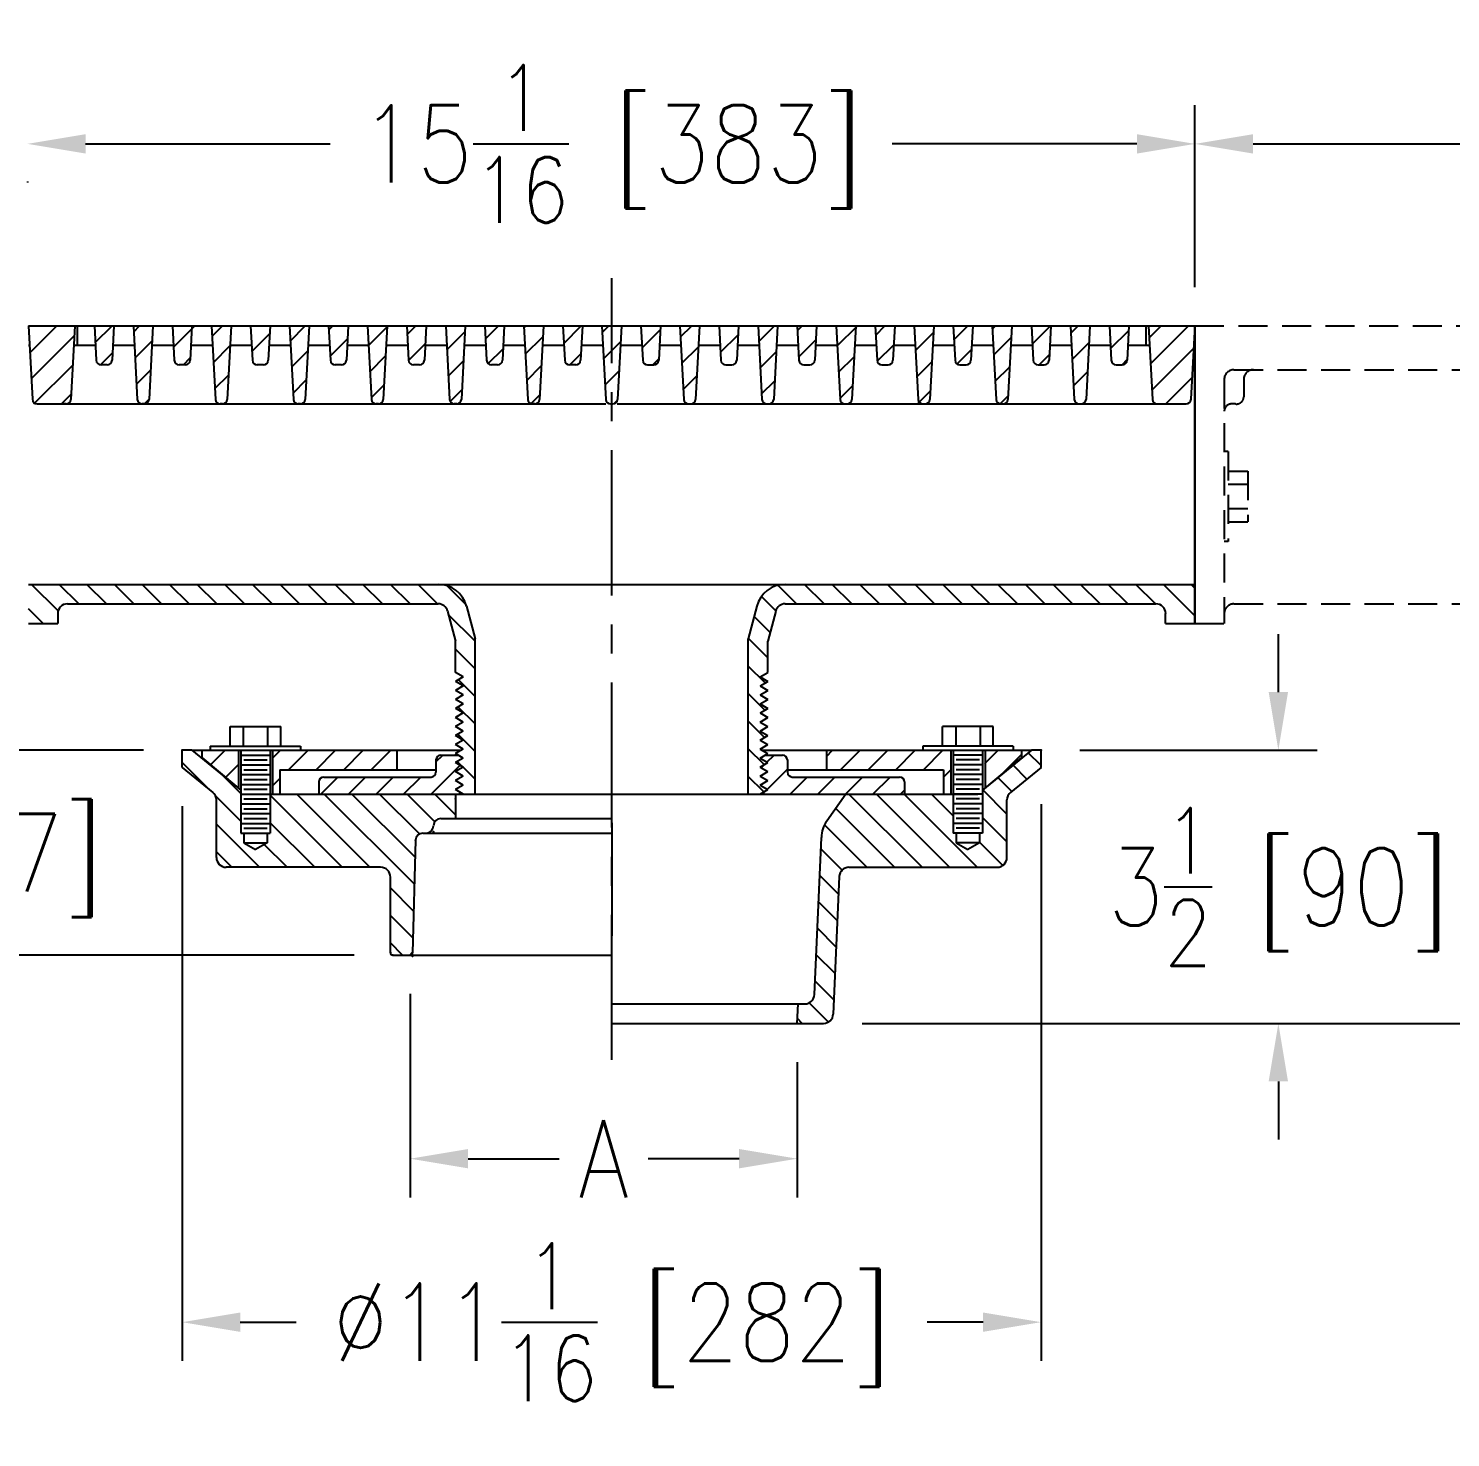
# Model space of a CAD drawing. Extents: x -44.2 to 7.2, y 15.9 to 48.
# Drawn here: x -28.49 to -10.13, y 15.86 to 34.06 of the extents above; entities that cross this region are included whole.
import ezdxf

# ---------------------------------------------------------------- set-up
doc = ezdxf.new("R2010")
doc.units = 0
doc.header["$LTSCALE"] = 1.5
doc.header["$MEASUREMENT"] = 0
doc.linetypes.add('CENTER', pattern=[2, 1.25, -0.25, 0.25, -0.25])
doc.linetypes.add('HIDDEN', pattern=[0.375, 0.25, -0.125])
doc.layers.get('0').update_dxf_attribs({"linetype": 'CONTINUOUS'})
doc.layers.get('DEFPOINTS').update_dxf_attribs({"linetype": 'CONTINUOUS'})
doc.layers.add('DIM', color=2, linetype='CONTINUOUS')
doc.layers.add('OBJECTS', color=3, linetype='CONTINUOUS')
doc.styles.add('ROMANS', font='ROMANS.shx', dxfattribs={"width": 0.85})
doc.dimstyles.new('ROMANS', dxfattribs={"dimtxt": 0.8, "dimasz": 0.8125, "dimexe": 0.625, "dimexo": 0.3125, "dimgap": 0.25, "dimtad": 0, "dimtih": 1, "dimtoh": 1, "dimdec": 4, "dimzin": 0, "dimtxsty": 'ROMANS', "dimcen": 0.0625, "dimclrd": 256, "dimclre": 256, "dimclrt": 256, "dimazin": 3, "dimtfac": 1, "dimtdec": 0, "dimtix": 1, "dimtofl": 0, "dimtmove": 0, "dimatfit": 3, "dimtolj": 1, "dimtzin": 0})

# ---------------------------------------------------------------- blocks, each defined once
blk = doc.blocks.new('*D15')
at = {"layer": 'DEFPOINTS', "color": 0}
for p in [(2.081, 30.223), (-18.224, 21.21), (4.81, 21.21)]:
    blk.add_point(p, dxfattribs=at)
at = {"layer": 'DIM'}
for p, q in [((2.581, 30.223), (5.31, 30.223)), ((4.81, 29.473), (4.81, 26.466)), ((4.81, 21.96), (4.81, 24.966)), ((-17.724, 21.21), (5.31, 21.21))]:
    blk.add_line(p, q, dxfattribs=at)
for points in [[(4.685, 29.473), (4.935, 29.473), (4.81, 30.223)], [(4.685, 21.96), (4.935, 21.96), (4.81, 21.21)]]:
    blk.add_solid(points, dxfattribs=at)
at = {"layer": 'DIM', "insert": (4.81, 25.716), "char_height": 1, "attachment_point": 5, "style": 'ROMANS'}
blk.add_mtext('\\A1;E', dxfattribs=at)
blk = doc.blocks.new('*X0')
at = {"color": 0}
for p, q in [((9.694, 9.751), (9.355, 10.09)), ((9.959, 9.84), (9.709, 10.09)), ((10.313, 9.84), (10.063, 10.09)), ((10.666, 9.84), (10.416, 10.09)), ((11.02, 9.84), (10.77, 10.09)), ((11.373, 9.84), (11.123, 10.09)), ((11.727, 9.84), (11.477, 10.09)), ((12.08, 9.84), (11.83, 10.09)), ((12.434, 9.84), (12.184, 10.09)), ((12.787, 9.84), (12.537, 10.09)), ((13.141, 9.84), (12.891, 10.09)), ((13.494, 9.84), (13.244, 10.09)), ((13.848, 9.84), (13.598, 10.09)), ((14.202, 9.84), (13.952, 10.09)), ((14.555, 9.84), (14.305, 10.09)), ((14.919, 9.829), (14.677, 10.072)), ((19.151, 9.84), (18.913, 10.078)), ((19.505, 9.84), (19.255, 10.09)), ((19.858, 9.84), (19.608, 10.09)), ((20.212, 9.84), (19.962, 10.09)), ((20.566, 9.84), (20.316, 10.09)), ((20.919, 9.84), (20.669, 10.09)), ((21.273, 9.84), (21.023, 10.09)), ((21.626, 9.84), (21.376, 10.09)), ((21.98, 9.84), (21.73, 10.09)), ((22.333, 9.84), (22.083, 10.09)), ((22.687, 9.84), (22.437, 10.09)), ((23.04, 9.84), (22.79, 10.09)), ((23.394, 9.84), (23.144, 10.09)), ((23.748, 9.84), (23.498, 10.09)), ((24.254, 9.687), (23.851, 10.09)), ((24.254, 10.041), (24.205, 10.09)), ((18.886, 9.752), (18.702, 9.935)), ((9.502, 9.59), (9.314, 9.778)), ((15.034, 9.361), (14.695, 9.7)), ((18.813, 9.471), (18.608, 9.676)), ((18.784, 9.147), (18.535, 9.396)), ((15.034, 9.008), (14.784, 9.258)), ((18.751, 8.827), (18.534, 9.043)), ((15.034, 8.654), (14.821, 8.867)), ((18.746, 8.478), (18.534, 8.69)), ((15.034, 8.301), (14.816, 8.518)), ((18.741, 8.129), (18.534, 8.336)), ((15.034, 7.947), (14.812, 8.169)), ((18.737, 7.78), (18.534, 7.983)), ((14.871, 7.756), (14.807, 7.82)), ((15.034, 7.593), (14.88, 7.747)), ((18.732, 7.431), (18.534, 7.629)), ((14.871, 7.403), (14.854, 7.42))]:
    blk.add_line(p, q, dxfattribs=at)
blk = doc.blocks.new('*X1')
at = {"color": 0}
for p, q in [((18.773, 7.813), (18.863, 7.903)), ((18.7, 7.74), (18.743, 7.783)), ((18.778, 7.464), (19.034, 7.72)), ((19.07, 7.403), (19.289, 7.621)), ((19.423, 7.403), (19.642, 7.621)), ((19.777, 7.403), (19.996, 7.621)), ((20.13, 7.403), (20.349, 7.621)), ((18.716, 7.403), (18.76, 7.447)), ((20.484, 7.403), (20.534, 7.452))]:
    blk.add_line(p, q, dxfattribs=at)
blk = doc.blocks.new('*D18')
at = {"layer": 'DEFPOINTS', "color": 0}
for p in [(-23.563, 22.093), (-18.565, 21.21), (-18.565, 19.462)]:
    blk.add_point(p, dxfattribs=at)
at = {"layer": 'DIM'}
for p, q in [((-23.563, 21.593), (-23.563, 18.962)), ((-18.565, 20.71), (-18.565, 18.962)), ((-22.813, 19.462), (-21.637, 19.462)), ((-19.315, 19.462), (-20.49, 19.462))]:
    blk.add_line(p, q, dxfattribs=at)
for points in [[(-22.813, 19.587), (-22.813, 19.337), (-23.563, 19.462)], [(-19.315, 19.587), (-19.315, 19.337), (-18.565, 19.462)]]:
    blk.add_solid(points, dxfattribs=at)
at = {"layer": 'DIM', "insert": (-21.064, 19.462), "char_height": 1, "attachment_point": 5, "style": 'ROMANS'}
blk.add_mtext('\\A1;A', dxfattribs=at)
blk = doc.blocks.new('*X4')
at = {"color": 0}
for p, q in [((19.862, 7.715), (19.612, 7.965)), ((20.216, 7.715), (19.966, 7.965)), ((20.569, 7.715), (20.319, 7.965)), ((20.923, 7.715), (20.673, 7.965)), ((21.128, 7.864), (21.026, 7.965)), ((21.128, 7.51), (21.034, 7.604))]:
    blk.add_line(p, q, dxfattribs=at)
blk = doc.blocks.new('*X5')
at = {"color": 0}
for p, q in [((21.921, 7.777), (21.733, 7.965)), ((21.728, 7.617), (21.565, 7.78))]:
    blk.add_line(p, q, dxfattribs=at)
blk = doc.blocks.new('*X2')
at = {"color": 0}
for p, q in [((14.534, 7.816), (14.62, 7.903)), ((14.474, 7.403), (14.843, 7.772)), ((13.059, 7.403), (13.278, 7.621)), ((13.413, 7.403), (13.632, 7.621)), ((13.766, 7.403), (13.985, 7.621)), ((14.12, 7.403), (14.339, 7.621)), ((14.827, 7.403), (14.848, 7.423))]:
    blk.add_line(p, q, dxfattribs=at)
blk = doc.blocks.new('*X3')
at = {"color": 0}
for p, q in [((11.775, 7.67), (11.534, 7.911)), ((12.003, 7.796), (11.834, 7.965)), ((12.791, 7.715), (12.541, 7.965)), ((13.145, 7.715), (12.895, 7.965)), ((13.498, 7.715), (13.248, 7.965)), ((13.852, 7.715), (13.602, 7.965)), ((14.034, 7.886), (13.955, 7.965)), ((12.534, 7.619), (12.44, 7.712))]:
    blk.add_line(p, q, dxfattribs=at)
blk = doc.blocks.new('*D9')
at = {"layer": 'DEFPOINTS', "color": 0}
for p in [(1.638, 32.573), (-13.427, 30.223), (1.638, 30.223)]:
    blk.add_point(p, dxfattribs=at)
at = {"layer": 'DIM'}
for p, q in [((-13.427, 30.723), (-13.427, 33.073)), ((1.638, 30.723), (1.638, 33.073)), ((-12.677, 32.573), (-9.522, 32.573)), ((0.888, 32.573), (-2.267, 32.573))]:
    blk.add_line(p, q, dxfattribs=at)
for points in [[(-12.677, 32.698), (-12.677, 32.448), (-13.427, 32.573)], [(0.888, 32.698), (0.888, 32.448), (1.638, 32.573)]]:
    blk.add_solid(points, dxfattribs=at)
at = {"layer": 'DIM', "insert": (-5.895, 32.573), "char_height": 1, "attachment_point": 5, "style": 'ROMANS'}
blk.add_mtext('\\A1;15{\\H0.850000x;\\S1/16;} [383]', dxfattribs=at)
blk = doc.blocks.new('*D10')
at = {"layer": 'DEFPOINTS', "color": 0}
for p in [(-28.503, 32.586), (-13.427, 32.573), (-13.427, 32.573)]:
    blk.add_point(p, dxfattribs=at)
at = {"layer": 'DIM'}
for p, q in [((-27.753, 32.573), (-24.593, 32.573)), ((-14.177, 32.573), (-17.337, 32.573)), ((-28.503, 32.086), (-28.503, 32.073))]:
    blk.add_line(p, q, dxfattribs=at)
for points in [[(-27.753, 32.698), (-27.753, 32.448), (-28.503, 32.573)], [(-14.177, 32.698), (-14.177, 32.448), (-13.427, 32.573)]]:
    blk.add_solid(points, dxfattribs=at)
at = {"layer": 'DIM', "insert": (-20.965, 32.573), "char_height": 1, "attachment_point": 5, "style": 'ROMANS'}
blk.add_mtext('\\A1;15{\\H0.850000x;\\S1/16;} [383]', dxfattribs=at)
blk = doc.blocks.new('*D12')
at = {"layer": 'DEFPOINTS', "color": 0}
for p in [(-15.414, 24.74), (-18.224, 21.21), (-12.35, 21.21)]:
    blk.add_point(p, dxfattribs=at)
at = {"layer": 'DIM'}
for p, q in [((-12.35, 25.49), (-12.35, 26.24)), ((-14.914, 24.74), (-11.85, 24.74)), ((-17.724, 21.21), (-11.85, 21.21)), ((-12.35, 20.46), (-12.35, 19.71))]:
    blk.add_line(p, q, dxfattribs=at)
for points in [[(-12.475, 25.49), (-12.225, 25.49), (-12.35, 24.74)], [(-12.475, 20.46), (-12.225, 20.46), (-12.35, 21.21)]]:
    blk.add_solid(points, dxfattribs=at)
at = {"layer": 'DIM', "insert": (-12.35, 22.975), "char_height": 1, "attachment_point": 5, "style": 'ROMANS'}
blk.add_mtext('\\A1;3{\\H0.850000x;\\S1/2;} [90]', dxfattribs=at)
blk = doc.blocks.new('*D13')
at = {"layer": 'DEFPOINTS', "color": 0}
for p in [(-29.734, 24.74), (-26.506, 24.74), (-23.785, 22.093)]:
    blk.add_point(p, dxfattribs=at)
at = {"layer": 'DIM'}
for p, q in [((-29.734, 25.49), (-29.734, 26.24)), ((-27.006, 24.74), (-30.234, 24.74)), ((-24.285, 22.093), (-30.234, 22.093)), ((-29.734, 21.343), (-29.734, 20.593))]:
    blk.add_line(p, q, dxfattribs=at)
for points in [[(-29.859, 25.49), (-29.609, 25.49), (-29.734, 24.74)], [(-29.859, 21.343), (-29.609, 21.343), (-29.734, 22.093)]]:
    blk.add_solid(points, dxfattribs=at)
at = {"layer": 'DIM', "insert": (-29.734, 23.416), "char_height": 1, "attachment_point": 5, "style": 'ROMANS'}
blk.add_mtext('\\A1;2{\\H0.850000x;\\S5/8;} [67]', dxfattribs=at)
blk = doc.blocks.new('*D17')
at = {"layer": 'DEFPOINTS', "color": 0}
for p in [(-26.506, 24.517), (-15.414, 24.541), (-15.414, 17.35)]:
    blk.add_point(p, dxfattribs=at)
at = {"layer": 'DIM'}
for p, q in [((-26.506, 24.017), (-26.506, 16.85)), ((-15.414, 24.041), (-15.414, 16.85)), ((-25.756, 17.35), (-25.033, 17.35)), ((-16.164, 17.35), (-16.887, 17.35))]:
    blk.add_line(p, q, dxfattribs=at)
for points in [[(-25.756, 17.475), (-25.756, 17.225), (-26.506, 17.35)], [(-16.164, 17.475), (-16.164, 17.225), (-15.414, 17.35)]]:
    blk.add_solid(points, dxfattribs=at)
at = {"layer": 'DIM', "insert": (-20.96, 17.35), "char_height": 1, "attachment_point": 5, "style": 'ROMANS'}
blk.add_mtext('\\A1;%%c11{\\H0.850000x;\\S1/16;} [282]', dxfattribs=at)

msp = doc.modelspace()

# ---------------------------------------------------------------- linework, layer by layer
at = {"layer": 'DIM', "linetype": 'BYBLOCK'}
msp.add_line((-15.11358, 21.2103), (-11.0437, 21.2103), dxfattribs=at)
at = {"layer": 'OBJECTS', "linetype": 'CENTER'}
for p, q in [((-20.9596, 20.73913), (-20.9596, 30.83783)), ((-26.06446, 23.35308), (-26.06446, 24.09632)), ((-15.85474, 23.35308), (-15.85474, 24.09632))]:
    msp.add_line(p, q, dxfattribs=at)
at = {"layer": 'OBJECTS'}
for p, q in [((-28.49211, 30.22259), (-13.42709, 30.22259)), ((-28.49085, 30.22259), (-13.42835, 30.22259)), ((-28.49084, 30.22212), (-28.44115, 29.27395)), ((-28.47265, 29.87514), (-28.1252, 30.22259)), ((-27.89213, 30.22259), (-27.94197, 29.27156)), ((-27.86188, 30.22259), (-27.86188, 29.9705)), ((-27.64004, 30.22259), (-27.61675, 29.77813)), ((-27.62869, 30.00608), (-27.41218, 30.22259)), ((-27.38795, 30.22259), (-27.41124, 29.77813)), ((-27.13586, 30.22259), (-27.08601, 29.27156)), ((-27.13186, 30.1464), (-27.05567, 30.22259)), ((-26.88376, 30.22259), (-26.93361, 29.27156)), ((-26.63167, 30.22259), (-26.60838, 29.77813)), ((-26.61728, 29.94796), (-26.34264, 30.22259)), ((-26.37958, 30.22259), (-26.40287, 29.77813)), ((-26.12749, 30.22259), (-26.07765, 29.27156)), ((-26.12045, 30.08828), (-25.98613, 30.22259)), ((-25.8754, 30.22259), (-25.92524, 29.27156)), ((-25.6233, 30.22259), (-25.60001, 29.77813)), ((-25.37121, 30.22259), (-25.3945, 29.77813)), ((-25.11912, 30.22259), (-25.06928, 29.27156)), ((-25.10903, 30.03015), (-24.91659, 30.22259)), ((-24.86703, 30.22259), (-24.91687, 29.27156)), ((-24.61494, 30.22259), (-24.59164, 29.77813)), ((-24.6122, 30.17047), (-24.56008, 30.22259)), ((-24.36284, 30.22259), (-24.38614, 29.77813)), ((-24.11075, 30.22259), (-24.06091, 29.27156)), ((-24.09762, 29.97203), (-23.84706, 30.22259)), ((-23.85866, 30.22259), (-23.9085, 29.27156)), ((-23.60657, 30.22259), (-23.58327, 29.77813)), ((-23.60079, 30.11235), (-23.49055, 30.22259)), ((-23.35448, 30.22259), (-23.37777, 29.77813)), ((-23.10238, 30.22259), (-23.05254, 29.27156)), ((-23.08621, 29.91391), (-22.85432, 30.1458)), ((-22.85029, 30.22259), (-22.90013, 29.27156)), ((-22.5982, 30.22259), (-22.57491, 29.77813)), ((-22.58938, 30.05423), (-22.42101, 30.22259)), ((-22.34611, 30.22259), (-22.3694, 29.77813)), ((-22.09402, 30.22259), (-22.04417, 29.27156)), ((-22.09255, 30.19455), (-22.0645, 30.22259)), ((-21.84192, 30.22259), (-21.89176, 29.27156)), ((-21.58983, 30.22259), (-21.56654, 29.77813)), ((-21.57796, 29.99611), (-21.35147, 30.22259)), ((-21.33774, 30.22259), (-21.36103, 29.77813)), ((-21.08565, 30.22259), (-21.03581, 29.27156)), ((-21.08113, 30.13642), (-20.99496, 30.22259)), ((-20.83355, 30.22259), (-20.8834, 29.27156)), ((-20.58146, 30.22259), (-20.55817, 29.77813)), ((-20.56655, 29.93798), (-20.33199, 30.17254)), ((-20.32937, 30.22259), (-20.35266, 29.77813)), ((-20.07728, 30.22259), (-20.02744, 29.27156)), ((-20.06972, 30.0783), (-19.92543, 30.22259)), ((-19.82519, 30.22259), (-19.87503, 29.27156)), ((-19.57309, 30.22259), (-19.5498, 29.77813)), ((-19.57289, 30.21862), (-19.56891, 30.22259)), ((-19.321, 30.22259), (-19.3443, 29.77813)), ((-19.06891, 30.22259), (-19.01907, 29.27156)), ((-19.0583, 30.02018), (-18.85589, 30.22259)), ((-18.81682, 30.22259), (-18.86666, 29.27156)), ((-18.56473, 30.22259), (-18.54143, 29.77813)), ((-18.56147, 30.1605), (-18.49938, 30.22259)), ((-18.31263, 30.22259), (-18.33593, 29.77813)), ((-18.06054, 30.22259), (-18.0107, 29.27156)), ((-18.04689, 29.96206), (-17.78635, 30.22259)), ((-17.80845, 30.22259), (-17.85829, 29.27156)), ((-17.55636, 30.22259), (-17.53307, 29.77813)), ((-17.55006, 30.10238), (-17.42984, 30.22259)), ((-17.30427, 30.22259), (-17.32756, 29.77813)), ((-17.05217, 30.22259), (-17.00233, 29.27156)), ((-17.03547, 29.90394), (-16.80469, 30.13472)), ((-16.80008, 30.22259), (-16.84992, 29.27156)), ((-16.54799, 30.22259), (-16.5247, 29.77813)), ((-16.53864, 30.04426), (-16.36031, 30.22259)), ((-16.2959, 30.22259), (-16.31919, 29.77813)), ((-16.04381, 30.22259), (-15.99396, 29.27156)), ((-16.04181, 30.18457), (-16.00379, 30.22259)), ((-15.79171, 30.22259), (-15.84156, 29.27156)), ((-15.53962, 30.22259), (-15.51633, 29.77813)), ((-15.52723, 29.98613), (-15.29077, 30.22259)), ((-15.28753, 30.22259), (-15.31082, 29.77813)), ((-15.03544, 30.22259), (-14.9856, 29.27156)), ((-15.0304, 30.12645), (-14.93426, 30.22259)), ((-14.78335, 30.22259), (-14.83319, 29.27156)), ((-14.53125, 30.22259), (-14.50796, 29.77813)), ((-14.51582, 29.92801), (-14.28237, 30.16146)), ((-14.27916, 30.22259), (-14.30245, 29.77813)), ((-14.05732, 29.9705), (-14.05732, 30.22259)), ((-14.02707, 30.22259), (-13.97723, 29.27156)), ((-14.01898, 30.06833), (-13.86472, 30.22259)), ((-14.00123, 29.72957), (-13.50821, 30.22259)), ((-13.42835, 30.22259), (-13.47807, 29.27395)), ((-13.42709, 26.88237), (-13.42709, 30.22259)), ((-13.42709, 30.22259), (-13.42709, 26.88237)), ((-28.4549, 29.53638), (-27.89896, 30.09232)), ((-27.90534, 29.9705), (-27.62683, 29.9705)), ((-27.40116, 29.9705), (-27.12264, 29.9705)), ((-27.11411, 29.80764), (-26.89397, 30.02777)), ((-26.89698, 29.9705), (-26.61846, 29.9705)), ((-26.39279, 29.9705), (-26.11428, 29.9705)), ((-26.10269, 29.74952), (-25.88899, 29.96322)), ((-25.88861, 29.9705), (-25.61009, 29.9705)), ((-25.60586, 29.88983), (-25.37664, 30.11906)), ((-25.38442, 29.9705), (-25.10591, 29.9705)), ((-24.88024, 29.9705), (-24.60172, 29.9705)), ((-24.59445, 29.83171), (-24.37165, 30.05451)), ((-24.37606, 29.9705), (-24.09754, 29.9705)), ((-23.87187, 29.9705), (-23.59336, 29.9705)), ((-23.58289, 29.77374), (-23.36667, 29.98996)), ((-23.36769, 29.9705), (-23.08917, 29.9705)), ((-22.8635, 29.9705), (-22.58499, 29.9705)), ((-22.35932, 29.9705), (-22.0808, 29.9705)), ((-22.07479, 29.85579), (-21.84933, 30.08125)), ((-21.85513, 29.9705), (-21.57662, 29.9705)), ((-21.35095, 29.9705), (-21.07244, 29.9705)), ((-21.06338, 29.79767), (-20.84435, 30.0167)), ((-20.84677, 29.9705), (-20.56825, 29.9705)), ((-20.34258, 29.9705), (-20.06407, 29.9705)), ((-20.05196, 29.73954), (-19.83936, 29.95215)), ((-19.8384, 29.9705), (-19.55988, 29.9705)), ((-19.55513, 29.87986), (-19.32701, 30.10799)), ((-19.33421, 29.9705), (-19.0557, 29.9705)), ((-18.83003, 29.9705), (-18.55151, 29.9705)), ((-18.54372, 29.82174), (-18.32202, 30.04344)), ((-18.32585, 29.9705), (-18.04733, 29.9705)), ((-17.82166, 29.9705), (-17.54315, 29.9705)), ((-17.53096, 29.76496), (-17.31704, 29.97889)), ((-17.31748, 29.9705), (-17.03896, 29.9705)), ((-16.81329, 29.9705), (-16.53478, 29.9705)), ((-16.30911, 29.9705), (-16.03059, 29.9705)), ((-16.02406, 29.84582), (-15.7997, 30.07017)), ((-15.80493, 29.9705), (-15.52641, 29.9705)), ((-15.30074, 29.9705), (-15.02223, 29.9705)), ((-15.01265, 29.78769), (-14.79472, 30.00562)), ((-14.79656, 29.9705), (-14.51804, 29.9705)), ((-14.29237, 29.9705), (-14.01386, 29.9705)), ((-27.55959, 29.71867), (-27.40633, 29.87193)), ((-26.49031, 29.71841), (-26.40134, 29.80738)), ((-25.09128, 29.69139), (-24.884, 29.89867)), ((-24.07987, 29.63327), (-23.87902, 29.83412)), ((-23.06845, 29.57515), (-22.87403, 29.76957)), ((-22.55327, 29.73382), (-22.36168, 29.92541)), ((-21.49915, 29.71841), (-21.3567, 29.86086)), ((-20.42961, 29.71841), (-20.35171, 29.79631)), ((-19.04055, 29.68142), (-18.83437, 29.8876)), ((-18.02913, 29.6233), (-17.82939, 29.82305)), ((-17.01772, 29.56518), (-16.8244, 29.7585)), ((-16.49712, 29.72927), (-16.31205, 29.91433)), ((-15.43844, 29.71841), (-15.30707, 29.84978)), ((-14.36891, 29.71841), (-14.30208, 29.78523)), ((-13.98348, 29.39081), (-13.44365, 29.93064)), ((-28.42055, 29.21423), (-27.91868, 29.71609)), ((-27.47418, 29.71841), (-27.55381, 29.71841)), ((-27.09636, 29.46888), (-26.91369, 29.65154)), ((-26.46581, 29.71841), (-26.54544, 29.71841)), ((-26.08494, 29.41076), (-25.90871, 29.58699)), ((-25.45744, 29.71841), (-25.53707, 29.71841)), ((-24.44907, 29.71841), (-24.52871, 29.71841)), ((-23.44071, 29.71841), (-23.52034, 29.71841)), ((-22.43234, 29.71841), (-22.51197, 29.71841)), ((-22.05704, 29.51703), (-21.86905, 29.70502)), ((-21.42397, 29.71841), (-21.5036, 29.71841)), ((-21.04562, 29.45891), (-20.86406, 29.64047)), ((-20.49523, 29.71841), (-20.4156, 29.71841)), ((-20.03421, 29.40079), (-19.85908, 29.57592)), ((-19.48686, 29.71841), (-19.40723, 29.71841)), ((-18.4785, 29.71841), (-18.39886, 29.71841)), ((-17.47013, 29.71841), (-17.3905, 29.71841)), ((-16.46176, 29.71841), (-16.38213, 29.71841)), ((-16.00631, 29.50706), (-15.81942, 29.69394)), ((-15.45339, 29.71841), (-15.37376, 29.71841)), ((-14.99489, 29.44894), (-14.81443, 29.62939)), ((-14.44502, 29.71841), (-14.36539, 29.71841)), ((-25.07353, 29.35264), (-24.90372, 29.52244)), ((-24.06211, 29.29451), (-23.89874, 29.45789)), ((-23.04381, 29.24328), (-22.89375, 29.39334)), ((-19.0228, 29.34266), (-18.85409, 29.51137)), ((-18.01138, 29.28454), (-17.84911, 29.44682)), ((-13.80355, 29.21423), (-13.46337, 29.55441)), ((-28.37821, 29.21423), (-21.03669, 29.21423)), ((-28.06403, 29.21423), (-27.93839, 29.33987)), ((-28.00239, 29.21423), (-28.03396, 29.21423)), ((-26.99402, 29.21423), (-27.0256, 29.21423)), ((-26.9945, 29.21423), (-26.93341, 29.27531)), ((-25.98566, 29.21423), (-26.01723, 29.21423)), ((-24.97729, 29.21423), (-25.00886, 29.21423)), ((-23.96892, 29.21423), (-24.00049, 29.21423)), ((-22.96055, 29.21423), (-22.99212, 29.21423)), ((-22.00333, 29.21423), (-21.88877, 29.32879)), ((-21.95218, 29.21423), (-21.98375, 29.21423)), ((-20.97539, 29.21423), (-20.94382, 29.21423)), ((-20.93278, 29.21524), (-20.88433, 29.26369)), ((-20.89021, 29.21423), (-13.541, 29.21423)), ((-19.96702, 29.21423), (-19.93545, 29.21423)), ((-18.95865, 29.21423), (-18.92708, 29.21423)), ((-17.95028, 29.21423), (-17.91871, 29.21423)), ((-17.01216, 29.21423), (-16.84412, 29.38227)), ((-16.94191, 29.21423), (-16.91034, 29.21423)), ((-15.94263, 29.21423), (-15.83914, 29.31772)), ((-15.93355, 29.21423), (-15.90197, 29.21423)), ((-14.92518, 29.21423), (-14.89361, 29.21423)), ((-14.87309, 29.21423), (-14.83934, 29.24798)), ((-13.91681, 29.21423), (-13.88524, 29.21423)), ((-28.49211, 26.88237), (-23.19997, 26.88237)), ((-23.19997, 26.88237), (-18.71923, 26.88237)), ((-18.71923, 26.88237), (-13.42709, 26.88237)), ((-13.42709, 26.37819), (-13.42709, 26.88237)), ((-13.42709, 26.88237), (-13.42709, 26.37819)), ((-27.98793, 26.63028), (-23.19997, 26.63028)), ((-18.71923, 26.63028), (-13.93127, 26.63028)), ((-28.11397, 26.50424), (-28.11397, 26.37819)), ((-23.07803, 26.53614), (-22.97634, 26.14742)), ((-22.83414, 26.59994), (-22.72425, 26.17985)), ((-19.08506, 26.59994), (-19.19496, 26.17985)), ((-18.84118, 26.53614), (-18.94286, 26.14742)), ((-13.80523, 26.37819), (-13.80523, 26.50424)), ((-28.49211, 26.37819), (-28.11397, 26.37819)), ((-28.49211, 26.37819), (-28.11397, 26.37819)), ((-13.80523, 26.37819), (-13.42709, 26.37819)), ((-13.80523, 26.37819), (-13.42709, 26.37819)), ((-22.97634, 25.74427), (-22.97634, 26.14742)), ((-22.72425, 24.17238), (-22.72425, 26.17985)), ((-19.19496, 24.17238), (-19.19496, 26.17985)), ((-18.94286, 25.74427), (-18.94286, 26.14742)), ((-22.8755, 25.68606), (-22.97634, 25.74427)), ((-19.0437, 25.68606), (-18.94286, 25.74427)), ((-22.8755, 25.68606), (-22.97634, 25.62784)), ((-22.8755, 25.56962), (-22.97634, 25.62784)), ((-22.8755, 25.56962), (-22.97634, 25.5114)), ((-19.0437, 25.68606), (-18.94286, 25.62784)), ((-19.0437, 25.56962), (-18.94286, 25.62784)), ((-19.0437, 25.56962), (-18.94286, 25.5114)), ((-22.8755, 25.45318), (-22.97634, 25.5114)), ((-22.8755, 25.45318), (-22.97634, 25.39497)), ((-22.8755, 25.33675), (-22.97634, 25.39497)), ((-19.0437, 25.45318), (-18.94286, 25.5114)), ((-19.0437, 25.45318), (-18.94286, 25.39497)), ((-19.0437, 25.33675), (-18.94286, 25.39497)), ((-22.8755, 25.33675), (-22.97634, 25.27853)), ((-22.8755, 25.22031), (-22.97634, 25.27853)), ((-22.8755, 25.22031), (-22.97634, 25.16209)), ((-22.8755, 25.10387), (-22.97634, 25.16209)), ((-19.0437, 25.33675), (-18.94286, 25.27853)), ((-19.0437, 25.22031), (-18.94286, 25.27853)), ((-19.0437, 25.22031), (-18.94286, 25.16209)), ((-19.0437, 25.10387), (-18.94286, 25.16209)), ((-25.888, 24.79203), (-25.888, 25.04412)), ((-25.888, 25.04412), (-25.23256, 25.04412)), ((-25.71759, 25.04412), (-25.71759, 24.79203)), ((-25.40298, 25.04412), (-25.40298, 24.79203)), ((-25.23256, 24.79203), (-25.23256, 25.04412)), ((-22.8755, 25.10387), (-22.97634, 25.04566)), ((-22.8755, 24.98744), (-22.97634, 25.04566)), ((-22.8755, 24.98744), (-22.97634, 24.92922)), ((-19.0437, 25.10387), (-18.94286, 25.04566)), ((-19.0437, 24.98744), (-18.94286, 25.04566)), ((-19.0437, 24.98744), (-18.94286, 24.92922)), ((-16.68664, 24.79203), (-16.68664, 25.04412)), ((-16.0312, 25.04412), (-16.68664, 25.04412)), ((-16.51623, 25.04412), (-16.51623, 24.79203)), ((-16.20162, 25.04412), (-16.20162, 24.79203)), ((-16.0312, 24.79203), (-16.0312, 25.04412)), ((-22.8755, 24.871), (-22.97634, 24.92922)), ((-22.8755, 24.871), (-22.97634, 24.81278)), ((-22.8755, 24.75457), (-22.97634, 24.81278)), ((-19.0437, 24.871), (-18.94286, 24.92922)), ((-19.0437, 24.871), (-18.94286, 24.81278)), ((-19.0437, 24.75457), (-18.94286, 24.81278)), ((-26.37958, 24.73959), (-26.50563, 24.73959)), ((-26.50563, 24.517), (-26.50563, 24.73959)), ((-26.37958, 24.73959), (-22.90144, 24.73959)), ((-26.37958, 24.73959), (-25.74935, 24.22395)), ((-26.25353, 24.73959), (-25.78086, 24.73959)), ((-26.25353, 24.73959), (-26.25353, 24.64506)), ((-26.25353, 24.64506), (-25.78086, 24.25116)), ((-26.14324, 24.79203), (-24.97732, 24.79203)), ((-26.14324, 24.79203), (-26.14324, 24.73959)), ((-25.78086, 24.73959), (-25.78086, 24.25116)), ((-25.78086, 24.73959), (-25.3397, 24.73959)), ((-25.74935, 24.73959), (-25.74935, 24.2249)), ((-25.74935, 24.67657), (-25.37121, 24.67657)), ((-25.71068, 24.61355), (-25.40988, 24.61355)), ((-25.37121, 24.73959), (-25.37121, 24.17238)), ((-25.3397, 24.73959), (-23.7172, 24.73959)), ((-25.3397, 24.73959), (-25.3397, 24.17238)), ((-24.97732, 24.79203), (-24.97732, 24.73959)), ((-23.73261, 24.73959), (-23.73261, 24.4875)), ((-23.7172, 24.73959), (-22.90144, 24.73959)), ((-23.22843, 24.61355), (-23.22843, 24.45599)), ((-23.16541, 24.67657), (-22.94208, 24.67657)), ((-22.8755, 24.75457), (-22.97634, 24.69635)), ((-22.8755, 24.63813), (-22.97634, 24.69635)), ((-22.8755, 24.63813), (-22.97634, 24.57991)), ((-19.0437, 24.75457), (-18.94286, 24.69635)), ((-19.0437, 24.63813), (-18.94286, 24.69635)), ((-19.0437, 24.63813), (-18.94286, 24.57991)), ((-19.01776, 24.73959), (-18.18659, 24.73959)), ((-19.01776, 24.73959), (-18.18659, 24.73959)), ((-18.97712, 24.67657), (-18.7538, 24.67657)), ((-18.69077, 24.61355), (-18.69077, 24.45599)), ((-18.18659, 24.73959), (-16.5795, 24.73959)), ((-18.18659, 24.73959), (-16.5795, 24.73959)), ((-18.18659, 24.73959), (-18.18659, 24.4875)), ((-16.94188, 24.79203), (-16.94188, 24.73959)), ((-15.77596, 24.79203), (-16.94188, 24.79203)), ((-16.5795, 24.73959), (-16.5795, 24.17238)), ((-16.5795, 24.73959), (-16.13834, 24.73959)), ((-16.5795, 24.73959), (-16.13834, 24.73959)), ((-16.54799, 24.73959), (-16.54799, 24.17238)), ((-16.16985, 24.67657), (-16.54799, 24.67657)), ((-16.20852, 24.61355), (-16.50932, 24.61355)), ((-15.53962, 24.73959), (-16.16985, 24.22395)), ((-16.16985, 24.73959), (-16.16985, 24.22395)), ((-15.66567, 24.64506), (-16.16985, 24.2249)), ((-16.13834, 24.73959), (-16.13834, 24.25116)), ((-16.13834, 24.73959), (-15.66567, 24.73959)), ((-16.13834, 24.73959), (-15.66567, 24.73959)), ((-15.77596, 24.79203), (-15.77596, 24.73959)), ((-15.66567, 24.73959), (-15.53962, 24.73959)), ((-15.66567, 24.73959), (-15.66567, 24.64506)), ((-15.41358, 24.54101), (-15.57952, 24.70695)), ((-15.41358, 24.73959), (-15.53962, 24.73959)), ((-15.41358, 24.517), (-15.41358, 24.73959)), ((-26.15263, 24.22818), (-26.50563, 24.58118)), ((-26.50563, 24.517), (-26.11069, 24.19388)), ((-25.74935, 24.55052), (-25.37121, 24.55052)), ((-25.71068, 24.4875), (-25.40988, 24.4875)), ((-25.24517, 24.4875), (-23.73261, 24.4875)), ((-25.24517, 24.4875), (-25.24517, 24.17238)), ((-23.73261, 24.4875), (-23.22843, 24.4875)), ((-22.8755, 24.52169), (-22.97634, 24.57991)), ((-22.8755, 24.52169), (-22.97634, 24.46347)), ((-22.8755, 24.40526), (-22.97634, 24.46347)), ((-19.0437, 24.52169), (-18.94286, 24.57991)), ((-19.0437, 24.52169), (-18.94286, 24.46347)), ((-19.0437, 24.40526), (-18.94286, 24.46347)), ((-18.69077, 24.4875), (-18.18659, 24.4875)), ((-18.18659, 24.4875), (-16.67404, 24.4875)), ((-16.67404, 24.4875), (-16.67404, 24.17238)), ((-16.16985, 24.55052), (-16.54799, 24.55052)), ((-16.20852, 24.4875), (-16.50932, 24.4875)), ((-15.41358, 24.517), (-15.80851, 24.19388)), ((-15.59646, 24.36737), (-15.7756, 24.54652)), ((-25.74935, 24.18142), (-25.98326, 24.41533)), ((-25.78086, 24.25116), (-25.74935, 24.2249)), ((-25.74935, 24.42448), (-25.37121, 24.42448)), ((-25.74935, 24.29843), (-25.37121, 24.29843)), ((-25.71068, 24.36145), (-25.40988, 24.36145)), ((-24.74098, 24.32994), (-24.74098, 24.17238)), ((-24.67796, 24.39296), (-23.29145, 24.39296)), ((-22.8755, 24.40526), (-22.97634, 24.34704)), ((-22.8755, 24.28882), (-22.97634, 24.34704)), ((-22.8755, 24.28882), (-22.97634, 24.2306)), ((-19.0437, 24.40526), (-18.94286, 24.34704)), ((-19.0437, 24.28882), (-18.94286, 24.34704)), ((-19.0437, 24.28882), (-18.94286, 24.2306)), ((-18.62775, 24.39296), (-17.24124, 24.39296)), ((-17.17822, 24.32994), (-17.17822, 24.17238)), ((-16.16985, 24.42448), (-16.54799, 24.42448)), ((-16.16985, 24.29843), (-16.54799, 24.29843)), ((-16.20852, 24.36145), (-16.50932, 24.36145)), ((-15.79254, 24.20694), (-15.97168, 24.38609)), ((-25.74935, 23.82491), (-26.07843, 24.15399)), ((-25.74935, 24.2249), (-25.74935, 23.6682)), ((-25.74935, 24.17238), (-22.97634, 24.17238)), ((-25.71068, 24.23541), (-25.40988, 24.23541)), ((-25.71068, 24.10936), (-25.40988, 24.10936)), ((-25.37568, 24.17238), (-25.3397, 24.17238)), ((-25.37121, 24.17238), (-25.37121, 23.6682)), ((-24.43846, 23.22704), (-25.37121, 24.15979)), ((-25.3397, 24.17238), (-25.24517, 24.17238)), ((-25.24517, 24.17238), (-24.74098, 24.17238)), ((-24.08195, 23.22704), (-25.02729, 24.17238)), ((-24.74098, 24.17238), (-22.97634, 24.17238)), ((-23.50789, 23.00949), (-24.67078, 24.17238)), ((-23.49877, 23.35689), (-24.31427, 24.17238)), ((-23.44263, 23.65726), (-23.95775, 24.17238)), ((-23.24419, 23.81533), (-23.60124, 24.17238)), ((-22.97634, 23.90399), (-23.24473, 24.17238)), ((-22.8755, 24.17238), (-22.97634, 24.2306)), ((-22.97634, 24.17238), (-22.8755, 24.17238)), ((-22.97634, 24.17238), (-22.8755, 24.17238)), ((-22.97634, 24.17238), (-22.97634, 23.85727)), ((-22.8755, 24.17238), (-22.72425, 24.17238)), ((-22.72425, 24.17238), (-19.19496, 24.17238)), ((-19.19496, 24.17238), (-19.0437, 24.17238)), ((-19.0437, 24.17238), (-18.94286, 24.2306)), ((-19.0437, 24.17238), (-17.9345, 24.17238)), ((-17.9345, 24.17238), (-18.1815, 23.8238)), ((-17.9345, 24.17238), (-16.23287, 24.17238)), ((-17.9345, 24.17238), (-17.17822, 24.17238)), ((-16.95171, 23.22704), (-17.89705, 24.17238)), ((-16.59519, 23.22704), (-17.54054, 24.17238)), ((-16.23868, 23.22704), (-17.18403, 24.17238)), ((-17.17822, 24.17238), (-16.67404, 24.17238)), ((-16.54799, 23.89286), (-16.82751, 24.17238)), ((-16.67404, 24.17238), (-16.5795, 24.17238)), ((-16.5795, 24.17238), (-16.54799, 24.17238)), ((-16.16985, 24.17238), (-16.54799, 24.17238)), ((-16.54799, 24.17238), (-16.54799, 23.6682)), ((-16.20852, 24.23541), (-16.50932, 24.23541)), ((-16.20852, 24.10936), (-16.50932, 24.10936)), ((-16.16985, 24.22395), (-16.16985, 23.6682)), ((-15.85474, 23.91263), (-16.16776, 24.22566)), ((-25.74935, 24.04634), (-25.37121, 24.04634)), ((-25.74935, 23.92029), (-25.37121, 23.92029)), ((-25.71068, 23.98332), (-25.40988, 23.98332)), ((-17.30822, 23.22704), (-18.06682, 23.98564)), ((-16.16985, 24.04634), (-16.54799, 24.04634)), ((-16.16985, 23.92029), (-16.54799, 23.92029)), ((-16.20852, 23.98332), (-16.50932, 23.98332)), ((-25.50799, 23.22704), (-26.06446, 23.78351)), ((-25.74935, 23.79425), (-25.37121, 23.79425)), ((-25.71068, 23.85727), (-25.40988, 23.85727)), ((-25.71068, 23.73122), (-25.40988, 23.73122)), ((-24.79497, 23.22704), (-25.37121, 23.80328)), ((-23.16561, 23.85727), (-22.97634, 23.85727)), ((-20.9596, 23.80029), (-20.9596, 22.34062)), ((-17.66473, 23.22704), (-18.21145, 23.77376)), ((-16.16985, 23.79425), (-16.54799, 23.79425)), ((-16.20852, 23.85727), (-16.50932, 23.85727)), ((-16.20852, 23.73122), (-16.50932, 23.73122)), ((-15.85474, 23.55612), (-16.16985, 23.87123)), ((-25.74935, 23.6682), (-25.37121, 23.6682)), ((-25.71068, 23.6682), (-25.71068, 23.54215)), ((-25.71068, 23.54215), (-25.56028, 23.45532)), ((-25.71068, 23.54215), (-25.40988, 23.54215)), ((-25.40988, 23.54215), (-25.56028, 23.45532)), ((-25.15148, 23.22704), (-25.44584, 23.5214)), ((-25.40988, 23.6682), (-25.40988, 23.54215)), ((-23.49302, 23.5761), (-23.53114, 22.12326)), ((-23.39847, 23.6682), (-23.35478, 23.6682)), ((-23.35478, 23.6682), (-20.9596, 23.6682)), ((-18.33964, 21.58294), (-18.25104, 23.61215)), ((-16.16985, 23.6682), (-16.54799, 23.6682)), ((-16.50932, 23.6682), (-16.50932, 23.54215)), ((-16.20852, 23.54215), (-16.50932, 23.54215)), ((-16.50932, 23.54215), (-16.35892, 23.45532)), ((-16.20852, 23.54215), (-16.35892, 23.45532)), ((-16.20852, 23.6682), (-16.20852, 23.54215)), ((-15.90643, 23.2513), (-16.20852, 23.55339)), ((-25.86451, 23.22704), (-26.06446, 23.427)), ((-17.98416, 23.18995), (-18.25754, 23.46334)), ((-23.94286, 23.22704), (-25.93842, 23.22704)), ((-17.89486, 23.22704), (-15.98078, 23.22704)), ((-23.81681, 22.12409), (-23.81681, 23.10099)), ((-23.51701, 22.6621), (-23.81681, 22.96191)), ((-18.03068, 22.87996), (-18.27245, 23.12174)), ((-18.02079, 23.10649), (-18.09831, 21.33085)), ((-18.04559, 22.53837), (-18.28737, 22.78014)), ((-23.52612, 22.3147), (-23.81681, 22.60539)), ((-18.06051, 22.19677), (-18.30228, 22.43854)), ((-23.66056, 22.09262), (-23.81681, 22.24888)), ((-23.78535, 22.09262), (-23.56259, 22.09262)), ((-23.56703, 22.09262), (-23.531, 22.12865)), ((-23.56259, 22.09262), (-20.9596, 22.09262)), ((-18.07542, 21.85517), (-18.3172, 22.09695)), ((-18.09034, 21.51357), (-18.33211, 21.75535)), ((-20.9596, 21.46239), (-18.46556, 21.46239)), ((-18.56464, 21.2103), (-18.55145, 21.46205)), ((-18.16074, 21.22747), (-18.40905, 21.47577)), ((-20.9596, 21.2103), (-18.56464, 21.2103)), ((-18.56464, 21.2103), (-18.22424, 21.2103)), ((-18.50009, 21.2103), (-18.56143, 21.27164))]:
    msp.add_line(p, q, dxfattribs=at)
at = {"layer": 'OBJECTS', "linetype": 'HIDDEN'}
for p, q in [((-28.49085, 30.21346), (-28.48171, 30.22259)), ((-13.42709, 30.22259), (1.63793, 30.22259)), ((-28.49211, 29.9705), (-28.47765, 29.9705)), ((-12.92291, 29.65539), (1.63793, 29.65539)), ((-13.04895, 29.52934), (-13.04895, 26.37819)), ((-12.79686, 29.52934), (-12.79686, 29.3065)), ((-12.9049, 29.21293), (-12.95442, 29.21293)), ((-12.99652, 28.59975), (-13.04895, 28.59975)), ((-12.99652, 28.59975), (-12.99652, 27.43383)), ((-12.99652, 28.34451), (-12.74443, 28.34451)), ((-12.74443, 28.34451), (-12.74443, 27.68907)), ((-12.74443, 28.17409), (-12.99652, 28.17409)), ((-12.74443, 27.85948), (-12.99652, 27.85948)), ((-12.99652, 27.68907), (-12.74443, 27.68907)), ((-12.99652, 27.43383), (-13.04895, 27.43383)), ((-12.92291, 26.63028), (1.13375, 26.63028)), ((-13.42709, 26.37819), (-13.04895, 26.37819)), ((-13.42709, 26.37819), (-13.04895, 26.37819))]:
    msp.add_line(p, q, dxfattribs=at)
at = {"layer": 'OBJECTS'}
msp.add_lwpolyline([(-22.97634, 23.85727), (-20.9596, 23.85727)], dxfattribs=at)
for centre, radius, start, end in [((-27.55381, 29.78143), 0.06302, 183, 270), ((-27.47418, 29.78143), 0.06302, 270, 357), ((-26.54544, 29.78143), 0.06302, 183, 270), ((-26.46581, 29.78143), 0.06302, 270, 357), ((-25.53707, 29.78143), 0.06302, 183, 270), ((-25.45744, 29.78143), 0.06302, 270, 357), ((-24.52871, 29.78143), 0.06302, 183, 270), ((-24.44907, 29.78143), 0.06302, 270, 357), ((-23.52034, 29.78143), 0.06302, 183, 270), ((-23.44071, 29.78143), 0.06302, 270, 357), ((-22.51197, 29.78143), 0.06302, 183, 270), ((-22.43234, 29.78143), 0.06302, 270, 357), ((-21.5036, 29.78143), 0.06302, 183, 270), ((-21.42397, 29.78143), 0.06302, 270, 357), ((-20.49523, 29.78143), 0.06302, 183, 270), ((-20.4156, 29.78143), 0.06302, 270, 357), ((-19.48686, 29.78143), 0.06302, 183, 270), ((-19.40723, 29.78143), 0.06302, 270, 357), ((-18.4785, 29.78143), 0.06302, 183, 270), ((-18.39886, 29.78143), 0.06302, 270, 357), ((-17.47013, 29.78143), 0.06302, 183, 270), ((-17.3905, 29.78143), 0.06302, 270, 357), ((-16.46176, 29.78143), 0.06302, 183, 270), ((-16.38213, 29.78143), 0.06302, 270, 357), ((-15.45339, 29.78143), 0.06302, 183, 270), ((-15.37376, 29.78143), 0.06302, 270, 357), ((-14.44502, 29.78143), 0.06302, 183, 270), ((-14.36539, 29.78143), 0.06302, 270, 357), ((-28.37821, 29.27725), 0.06302, 183, 270), ((-28.00239, 29.27473), 0.0605, 270, 357), ((-27.0256, 29.27473), 0.0605, 183, 270), ((-26.99402, 29.27473), 0.0605, 270, 357), ((-26.01723, 29.27473), 0.0605, 183, 270), ((-25.98566, 29.27473), 0.0605, 270, 357), ((-25.00886, 29.27473), 0.0605, 183, 270), ((-24.97729, 29.27473), 0.0605, 270, 357), ((-24.00049, 29.27473), 0.0605, 183, 270), ((-23.96892, 29.27473), 0.0605, 270, 357), ((-22.99212, 29.27473), 0.0605, 183, 270), ((-22.96055, 29.27473), 0.0605, 270, 357), ((-21.98375, 29.27473), 0.0605, 183, 270), ((-21.95218, 29.27473), 0.0605, 270, 357), ((-20.97539, 29.27473), 0.0605, 183, 270), ((-20.94382, 29.27473), 0.0605, 270, 357), ((-19.96702, 29.27473), 0.0605, 183, 270), ((-19.93545, 29.27473), 0.0605, 270, 357), ((-18.95865, 29.27473), 0.0605, 183, 270), ((-18.92708, 29.27473), 0.0605, 270, 357), ((-17.95028, 29.27473), 0.0605, 183, 270), ((-17.91871, 29.27473), 0.0605, 270, 357), ((-16.94191, 29.27473), 0.0605, 183, 270), ((-16.91034, 29.27473), 0.0605, 270, 357), ((-15.93355, 29.27473), 0.0605, 183, 270), ((-15.90197, 29.27473), 0.0605, 270, 357), ((-14.92518, 29.27473), 0.0605, 183, 270), ((-14.89361, 29.27473), 0.0605, 270, 357), ((-13.91681, 29.27473), 0.0605, 183, 270), ((-13.541, 29.27725), 0.06302, 270, 357), ((-23.19997, 26.50424), 0.37814, 14.66029, 90), ((-18.71923, 26.50424), 0.37814, 90, 165.33971), ((-27.98793, 26.50424), 0.12605, 90, 180), ((-23.19997, 26.50424), 0.12605, 14.66029, 90), ((-18.71923, 26.50424), 0.12605, 90, 165.33971), ((-13.93127, 26.50424), 0.12605, 0, 90), ((-23.16541, 24.61355), 0.06302, 90, 180), ((-18.7538, 24.61355), 0.06302, 0, 90), ((-23.29145, 24.45599), 0.06302, 270, 0), ((-18.62775, 24.45599), 0.06302, 180, 270), ((-24.67796, 24.32994), 0.06302, 90, 180), ((-17.24124, 24.32994), 0.06302, 0, 90), ((-26.19051, 24.09632), 0.12605, 0, 50.710593), ((-15.72869, 24.09632), 0.12605, 129.289407, 180), ((-23.35478, 23.76278), 0.09458, 270, 359.969459), ((-23.16561, 23.76268), 0.09458, 90, 179.969459), ((-17.87297, 23.60518), 0.37814, 144.678871, 178.943299), ((-23.39847, 23.57362), 0.09458, 90, 178.496904), ((-25.93842, 23.35308), 0.12605, 180, 270), ((-15.98078, 23.35308), 0.12605, 270, 0), ((-23.94286, 23.10099), 0.12605, 0, 90), ((-17.89486, 23.10099), 0.12605, 90, 177.5), ((-23.78535, 22.12409), 0.03146, 180, 270), ((-23.56259, 22.12409), 0.03146, 270, 358.496904), ((-18.46556, 21.58844), 0.12605, 270, 357.5), ((-18.22424, 21.33635), 0.12605, 270, 357.5)]:
    msp.add_arc(centre, radius, start, end, dxfattribs=at)
at = {"layer": 'OBJECTS', "linetype": 'HIDDEN'}
for centre, radius, start, end in [((-12.92291, 29.52934), 0.12605, 90, 180), ((-12.67081, 29.52934), 0.12605, 90, 180), ((-12.95442, 29.1184), 0.09453, 90, 180), ((-12.89139, 29.3065), 0.09453, 261.786789, 0), ((-12.92291, 26.50424), 0.12605, 90, 180)]:
    msp.add_arc(centre, radius, start, end, dxfattribs=at)
at = {"layer": 'OBJECTS', "linetype": 'BYBLOCK'}
for p in [(-26.50563, 24.73959), (-15.41358, 24.73959), (-22.97634, 24.10936), (-23.49302, 23.5761), (-23.26133, 23.68512), (-23.81571, 22.12641), (-23.78535, 22.09262), (-23.53195, 22.08072)]:
    msp.add_point(p, dxfattribs=at)

# ---------------------------------------------------------------- block references
at = {"layer": 'OBJECTS', "yscale": 1.008368194527698, "zscale": 1.008368194527698}
for name, p, xscale in [('*X0', (-37.88399, 16.7079), 1.008368194527698), ('*X5', (-4.03521, 16.7079), -1.008368194527698), ('*X4', (-4.03521, 16.7079), -1.008368194527698), ('*X2', (-37.88399, 16.7079), 1.008368194527698), ('*X1', (-37.88399, 16.7079), 1.008368194527698), ('*X3', (-4.03521, 16.7079), -1.008368194527698)]:
    msp.add_blockref(name, p, dxfattribs=dict(at, xscale=xscale))

# ---------------------------------------------------------------- dimensions: what is measured, and where the dimension line sits
at = {"layer": 'DIM'}
for base, p1, p2, picture, middle in [((-13.42709, 32.57329), (-28.50251, 32.58579), (-13.42709, 32.57329), '*D10', (-20.9648, 32.57329)), ((1.63793, 32.57329), (-13.42709, 30.22259), (1.63793, 30.22259), '*D9', (-5.89458, 32.57329))]:
    dim = msp.add_linear_dim(base=base, p1=p1, p2=p2, dimstyle='ROMANS', override={"dimtxt": 1, "dimasz": 0.75, "dimexe": 0.5, "dimexo": 0.5, "dimtfac": 0.85, "dimtdec": 4}, dxfattribs=at)
    dim.commit()
    dim.dimension.update_dxf_attribs({"geometry": picture, "text_midpoint": middle})
dim = msp.add_linear_dim(base=(4.80995, 21.2103), p1=(2.08136, 30.22259), p2=(-18.22424, 21.2103), angle=90, text='E', dimstyle='ROMANS', override={"dimtxt": 1, "dimasz": 0.75, "dimexe": 0.5, "dimexo": 0.5, "dimtfac": 0.85, "dimtdec": 4}, dxfattribs=at)
dim.commit()
dim.dimension.update_dxf_attribs({"geometry": '*D15', "text_midpoint": (4.80995, 25.71645), "dimtype": 160})
for base, p1, p2, picture, middle in [((-29.73422, 24.73959), (-23.78535, 22.09262), (-26.50563, 24.73959), '*D13', (-29.73422, 23.41611)), ((-12.34961, 21.2103), (-15.41358, 24.73959), (-18.22424, 21.2103), '*D12', (-12.34961, 22.97495))]:
    dim = msp.add_linear_dim(base=base, p1=p1, p2=p2, angle=90, dimstyle='ROMANS', override={"dimtxt": 1, "dimasz": 0.75, "dimexe": 0.5, "dimexo": 0.5, "dimtfac": 0.85, "dimtdec": 4}, dxfattribs=at)
    dim.commit()
    dim.dimension.update_dxf_attribs({"geometry": picture, "text_midpoint": middle})
for base, p1, p2, text, picture, middle in [((-15.4135758, 17.3503971), (-26.5056259, 24.5170014), (-15.4135758, 24.541005), '%%c<>', '*D17', (-20.9596009, 17.3503971)), ((-18.56464, 19.46247), (-23.56259, 22.09262), (-18.56464, 21.2103), 'A', '*D18', (-21.06362, 19.46247))]:
    dim = msp.add_linear_dim(base=base, p1=p1, p2=p2, text=text, dimstyle='ROMANS', override={"dimtxt": 1, "dimasz": 0.75, "dimexe": 0.5, "dimexo": 0.5, "dimtfac": 0.85, "dimtdec": 4}, dxfattribs=at)
    dim.commit()
    dim.dimension.update_dxf_attribs({"geometry": picture, "text_midpoint": middle})

doc.saveas('drawing.dxf')
